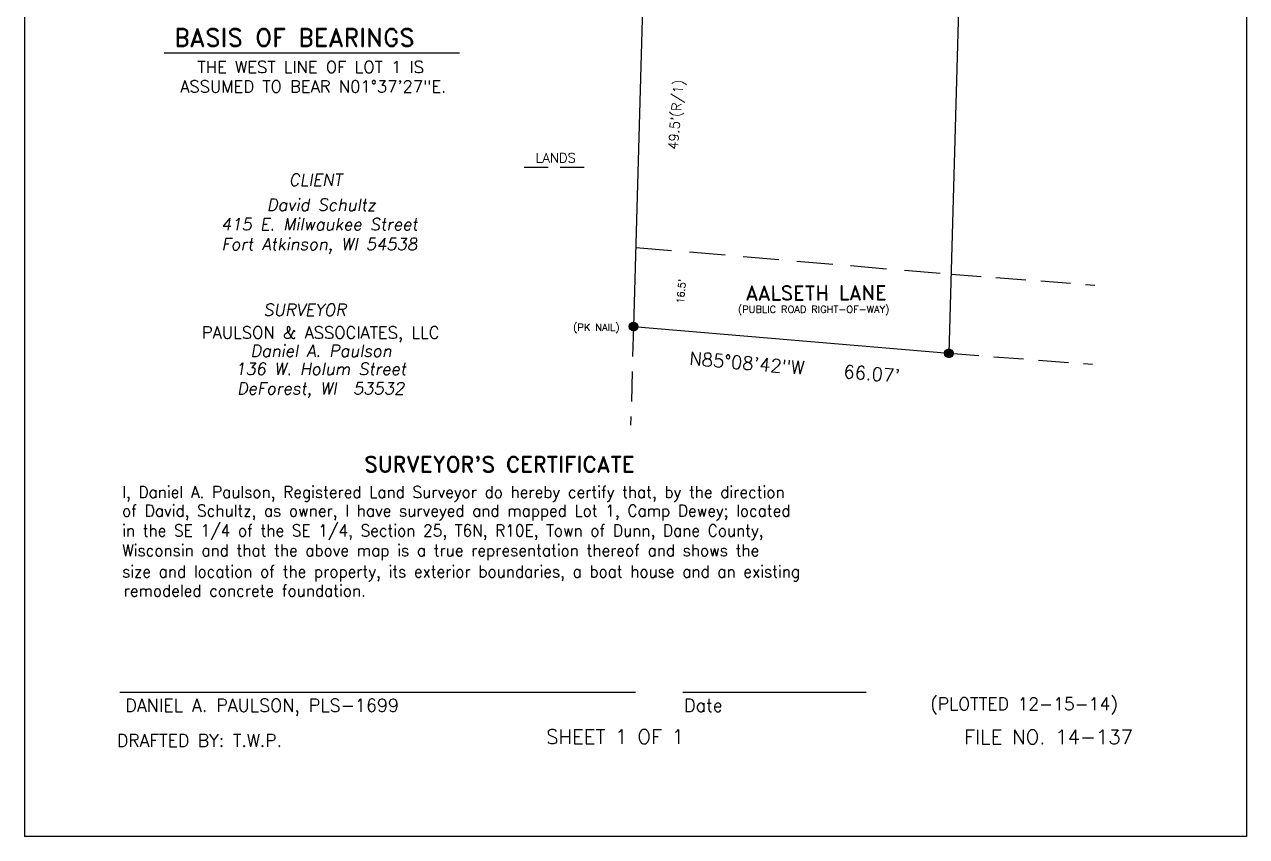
# Model space of a CAD drawing. Extents: x 855770 to 944465, y 436904 to 437335.
# Drawn here: x 856581.9 to 856836.9, y 436915.2 to 437084.7 of the extents above; entities that cross this region are included whole.
import ezdxf
from ezdxf.enums import TextEntityAlignment as Align

# ---------------------------------------------------------------- set-up
doc = ezdxf.new("R2010")
doc.units = 0
doc.header["$MEASUREMENT"] = 0
doc.linetypes.add('DASHED', pattern=[0.75, 0.5, -0.25])
doc.linetypes.add('DASHED2', pattern=[0.375, 0.25, -0.125])
doc.layers.get('0').update_dxf_attribs({"linetype": 'CONTINUOUS'})
for name, color, linetype in [('AJOINERS', 3, 'DASHED2'), ('ANNOTATION', 6, 'CONTINUOUS'), ('boundry', 6, 'CONTINUOUS'), ('building', 3, 'CONTINUOUS'), ('BUILDING 2', 3, 'CONTINUOUS'), ('SHEET', 3, 'CONTINUOUS'), ('TITLES', 3, 'CONTINUOUS')]:
    doc.layers.add(name, color=color, linetype=linetype)
doc.styles.add('ROMAN S', font='romans.shx', dxfattribs={"height": 1.5})
doc.styles.add('ROMAND', font='romand', dxfattribs={"oblique": 10, "height": 8})
doc.styles.add('ROMANS', font='ROMANS.shx', dxfattribs={"height": 2})

# ---------------------------------------------------------------- blocks, each defined once
blk = doc.blocks.new('*X5')
at = {"color": 0}
for p, q in [((4792.35, 13162.2, 100), (4794.27, 13164.12, 100)), ((4792.35, 13162.37, 100), (4794.1, 13164.12, 100)), ((4792.37, 13162.57, 100), (4793.91, 13164.11, 100)), ((4792.37, 13162.04, 100), (4794.43, 13164.1, 100)), ((4792.4, 13161.9, 100), (4794.58, 13164.07, 100)), ((4792.41, 13162.79, 100), (4793.69, 13164.06, 100)), ((4792.44, 13161.76, 100), (4794.72, 13164.03, 100)), ((4792.49, 13161.63, 100), (4794.84, 13163.98, 100)), ((4792.51, 13163.06, 100), (4793.41, 13163.96, 100)), ((4792.55, 13161.51, 100), (4794.97, 13163.93, 100)), ((4792.61, 13161.39, 100), (4795.08, 13163.87, 100)), ((4792.68, 13161.29, 100), (4795.19, 13163.8, 100)), ((4792.75, 13161.19, 100), (4795.29, 13163.72, 100)), ((4792.84, 13161.09, 100), (4795.38, 13163.64, 100)), ((4792.93, 13161, 100), (4795.47, 13163.55, 100)), ((4793.02, 13160.92, 100), (4795.55, 13163.45, 100)), ((4793.12, 13160.85, 100), (4795.63, 13163.35, 100)), ((4793.23, 13160.78, 100), (4795.7, 13163.24, 100)), ((4793.34, 13160.71, 100), (4795.76, 13163.13, 100)), ((4793.46, 13160.66, 100), (4795.81, 13163.01, 100)), ((4793.59, 13160.61, 100), (4795.86, 13162.88, 100)), ((4793.73, 13160.57, 100), (4795.9, 13162.74, 100)), ((4793.88, 13160.54, 100), (4795.93, 13162.59, 100)), ((4794.04, 13160.53, 100), (4795.95, 13162.43, 100)), ((4794.21, 13160.52, 100), (4795.95, 13162.26, 100)), ((4794.41, 13160.54, 100), (4795.93, 13162.07, 100)), ((4794.63, 13160.59, 100), (4795.89, 13161.84, 100)), ((4794.91, 13160.69, 100), (4795.78, 13161.56, 100))]:
    blk.add_line(p, q, dxfattribs=at)
blk = doc.blocks.new('A$C189B1A54')
at = {"layer": 'TITLES'}
blk.add_circle((0, 0), 0.9, dxfattribs=at)
at = {"layer": 'TITLES', "color": 2, "xscale": 0.4999998750863597, "yscale": 0.4999998749699444, "zscale": 0.4999998749999577}
blk.add_blockref('*X5', (-2397.07, -6581.16, -50), dxfattribs=at)

msp = doc.modelspace()

# ---------------------------------------------------------------- linework, layer by layer
at = {"layer": 'AJOINERS', "color": 4, "ltscale": 30}
msp.add_line((856709.44, 437038.12), (856775.26, 437032.53), dxfattribs=at)
at = {"layer": 'AJOINERS', "ltscale": 25}
for p, q in [((856775.26, 437032.52), (856805.21, 437030.26)), ((856774.8, 437016.01), (856804.72, 437013.75))]:
    msp.add_line(p, q, dxfattribs=at)
msp.add_lwpolyline([(856708.97, 437021.6), (856708.38, 437000.99)], dxfattribs=at)
at = {"layer": 'boundry'}
for p in [(856780.47, 437218.53), (856708.97, 437021.6)]:
    msp.add_line(p, (856774.8, 437016.01), dxfattribs=at)
at = {"layer": 'boundry', "color": 0, "linetype": 'DASHED', "ltscale": 10}
msp.add_line((856686.16, 437054.83, 693.27), (856699.3, 437054.83, 693.27), dxfattribs=at)
at = {"layer": 'boundry'}
msp.add_lwpolyline([(856715.13, 437238.98), (856708.97, 437021.6)], dxfattribs=at)
at = {"layer": 'building'}
for p, q in [((856601.83, 436945.3, 1279.51), (856709.4, 436945.3, 1279.51)), ((856719.28, 436945.3, 1279.51), (856757.49, 436945.3, 1279.51))]:
    msp.add_line(p, q, dxfattribs=at)
at = {"layer": 'SHEET', "color": 1}
for p, q in [((856581.89, 437335.15, 1279.51), (856581.89, 436915.15, 1279.51)), ((856836.89, 437335.15, 1279.51), (856836.89, 436915.15, 1279.51)), ((856836.89, 436915.15, 1279.51), (856581.89, 436915.15, 1279.51))]:
    msp.add_line(p, q, dxfattribs=at)
at = {"layer": 'TITLES', "color": 3}
msp.add_line((856611.05, 437078.71, 693.27), (856672.69, 437078.71, 693.27), dxfattribs=at)

# ---------------------------------------------------------------- block references
at = {"layer": 'building'}
for p in [(856708.97, 437021.6), (856774.8, 437016.01)]:
    msp.add_blockref('A$C189B1A54', p, dxfattribs=at)

# ---------------------------------------------------------------- texts
at = {"color": 1, "style": 'ROMAN S'}
msp.add_text('LANDS', height=2, dxfattribs=at).set_placement((856692.74, 437055.81, 693.27), align=Align.CENTER)
at = {"layer": 'ANNOTATION', "color": 1, "style": 'ROMANS'}
msp.add_text("16.5'", height=1.5, rotation=85, dxfattribs=at).set_placement((856718.94, 437028.94, 693.27), align=Align.MIDDLE_CENTER)
at = {"layer": 'ANNOTATION', "color": 5, "style": 'ROMAND'}
msp.add_text('AALSETH LANE', height=3, rotation=0.1881, dxfattribs=at).set_placement((856747.09, 437028.63, 693.27), align=Align.MIDDLE_CENTER)
at = {"layer": 'ANNOTATION', "color": 1, "style": 'ROMANS'}
for s, p in [('(PUBLIC ROAD RIGHT-OF-WAY)', (856746.57, 437025.2, 693.27)), ('(PK NAIL)', (856701.23, 437021.45, 693.27))]:
    msp.add_text(s, height=1.5, dxfattribs=at).set_placement(p, align=Align.MIDDLE_CENTER)
at = {"layer": 'ANNOTATION', "color": 4, "style": 'ROMANS'}
msp.add_text('N85%%d08\'42"W   66.07\'', height=2.75, rotation=355.1451, dxfattribs=at).set_placement((856742.6, 437013.12), align=Align.MIDDLE_CENTER)
at = {"layer": 'building', "color": 5, "style": 'ROMAND'}
msp.add_text("SURVEYOR'S CERTIFICATE", height=3.3, dxfattribs=at).set_placement((856681.02, 436992.86, 1279.51), align=Align.MIDDLE_CENTER)
at = {"layer": 'building', "color": 3, "style": 'ROMANS', "width": 0.95}
for s, p in [('I, Daniel A. Paulson, Registered Land Surveyor do hereby certify that, by the direction', (856602.27, 436985.83, 1279.51)), ('of David, Schultz, as owner, I have surveyed and mapped Lot 1, Camp Dewey; located', (856602.27, 436981.94, 1279.51)), ('in the SE 1/4 of the SE 1/4, Section 25, T6N, R10E, Town of Dunn, Dane County,', (856602.27, 436977.81, 1279.51)), ('Wisconsin and that the above map is a true representation thereof and shows the', (856602.27, 436973.66, 1279.51)), ('size and location of the property, its exterior boundaries, a boat house and an existing', (856602.27, 436969.23, 1279.51)), ('remodeled concrete foundation.', (856602.58, 436965.24, 1279.51))]:
    msp.add_text(s, height=2.464, dxfattribs=at).set_placement(p)
at = {"layer": 'building', "color": 3, "style": 'ROMANS'}
for s, height, p in [('DANIEL A. PAULSON, PLS-1699', 2.6812, (856602.93, 436941.2, 1279.51)), ('Date', 2.681, (856719.53, 436941.2, 1279.51))]:
    msp.add_text(s, height=height, dxfattribs=at).set_placement(p)
at = {"layer": 'building', "color": 2, "style": 'ROMANS'}
msp.add_text('(PLOTTED 12-15-14)', height=2.625, dxfattribs=at).set_placement((856790.46, 436941.53, 1229.51), align=Align.CENTER)
at = {"layer": 'building', "style": 'ROMANS'}
for s, p in [('SHEET 1 OF 1', (856690.75, 436933.6, 1229.51)), ('FILE NO. 14-137', (856777.95, 436933.56, 1229.51))]:
    msp.add_text(s, height=3, dxfattribs=at).set_placement(p, align=Align.BOTTOM_LEFT)
at = {"layer": 'building', "color": 2, "style": 'ROMANS'}
msp.add_text('DRAFTED BY: T.W.P.', height=2.625, dxfattribs=at).set_placement((856601.19, 436933.09, 1212.84), align=Align.BOTTOM_LEFT)
at = {"layer": 'BUILDING 2', "color": 2, "style": 'ROMANS'}
msp.add_text("49.5'(R/1)", height=2, rotation=85.1451, dxfattribs=at).set_placement((856718.18, 437058.43))
at = {"layer": 'TITLES', "color": 4, "style": 'ROMAND'}
msp.add_text('BASIS OF BEARINGS', height=3.75, dxfattribs=at).set_placement((856613.17, 437080.05, 693.27))
at = {"layer": 'TITLES', "style": 'ROMANS'}
for s, p in [('THE WEST LINE OF LOT 1 IS', (856641.62, 437074.52, 643.27)), ('ASSUMED TO BEAR N01%%d37\'27"E.', (856642.14, 437070.45, 643.27)), ('PAULSON & ASSOCIATES, LLC', (856643.7, 437019.09, 693.27))]:
    msp.add_text(s, height=2.5, dxfattribs=at).set_placement(p, align=Align.CENTER)
at = {"layer": 'TITLES', "color": 4, "style": 'ROMANS', "oblique": 10}
for s, p in [('CLIENT', (856637.07, 437053.46, 693.27)), ('    SURVEYOR', (856624.32, 437026.34, 693.27))]:
    msp.add_text(s, height=2.5, dxfattribs=at).set_placement(p, align=Align.TOP_LEFT)
at = {"layer": 'TITLES', "color": 2, "style": 'ROMANS', "oblique": 10}
for s, p in [('David Schultz', (856643.83, 437045.77, 693.27)), ('415 E. Milwaukee Street', (856643.43, 437041.69, 693.27)), ('Fort Atkinson, WI 54538', (856643.43, 437037.57, 693.27)), ('Daniel A. Paulson', (856643.78, 437015.29, 693.27)), ('136 W. Holum Street', (856643.7, 437011.5, 693.27)), ('DeForest, WI  53532', (856643.7, 437007.45, 693.27))]:
    msp.add_text(s, height=2.5, dxfattribs=at).set_placement(p, align=Align.CENTER)

doc.saveas('drawing.dxf')
